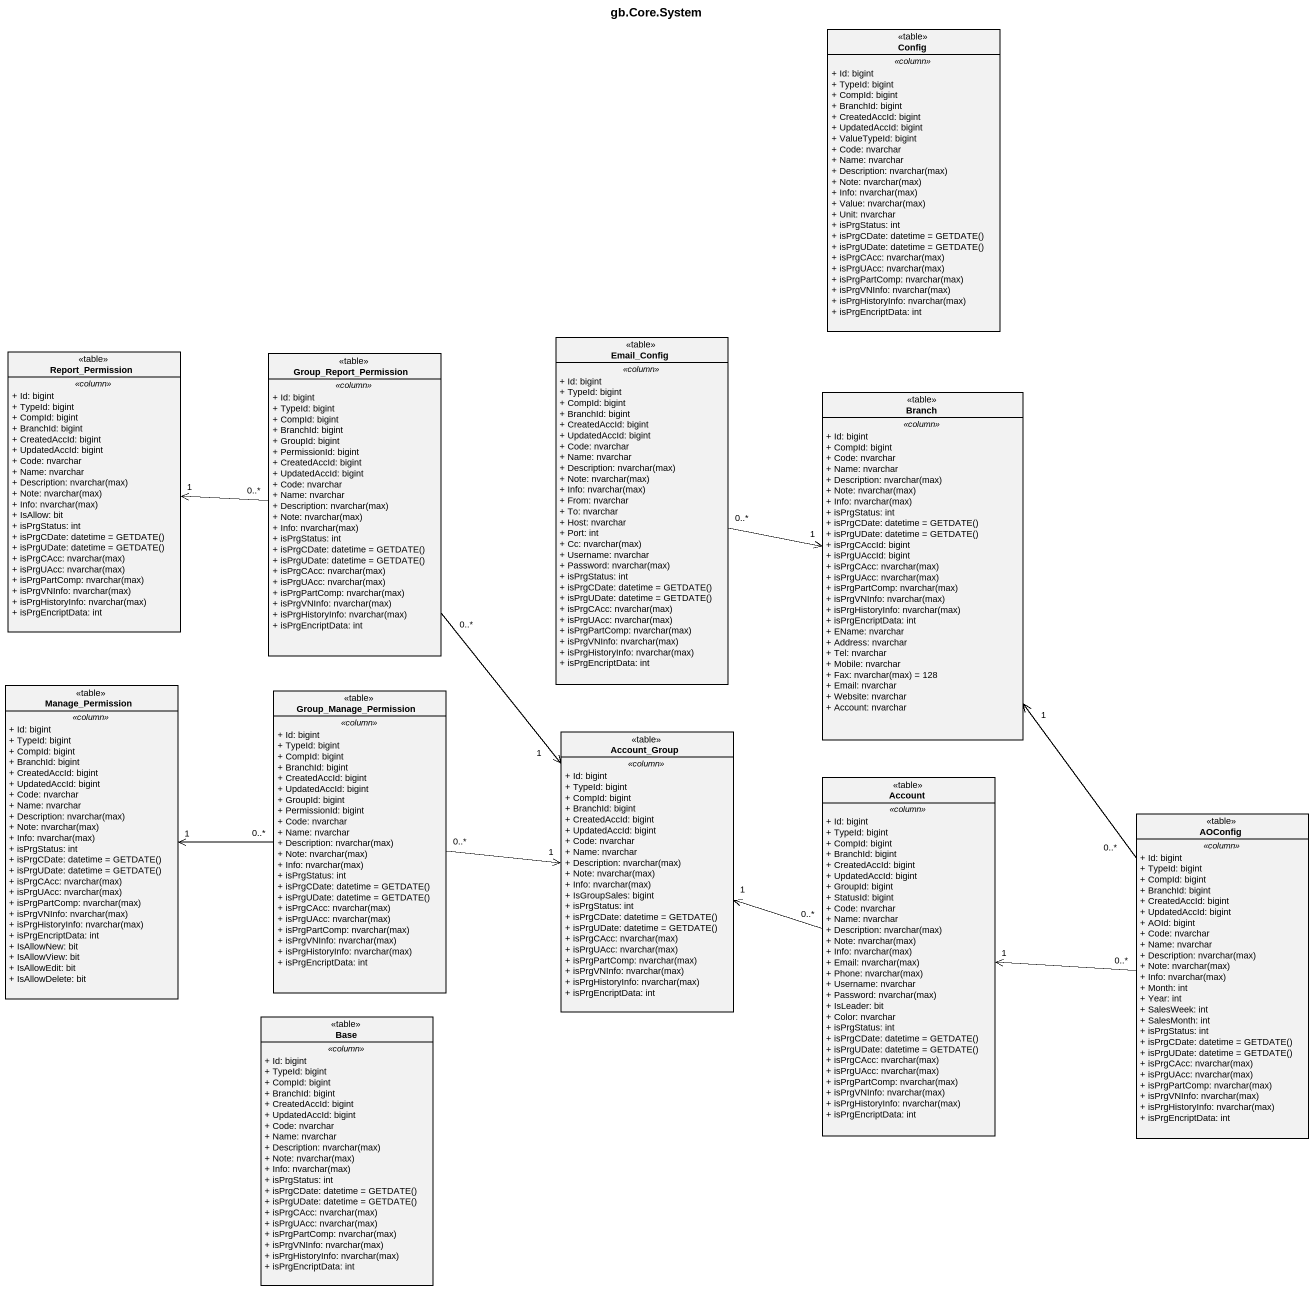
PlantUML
@startuml
title gb.Core.System
hide circle
hide empty members
skinparam classAttributeIconSize 0
class Config <<table>> {
  .. <<column>> ..
  + Id: bigint
  + TypeId: bigint
  + CompId: bigint
  + BranchId: bigint
  + CreatedAccId: bigint
  + UpdatedAccId: bigint
  + ValueTypeId: bigint
  + Code: nvarchar
  + Name: nvarchar
  {field} + Description: nvarchar(max)
  {field} + Note: nvarchar(max)
  {field} + Info: nvarchar(max)
  {field} + Value: nvarchar(max)
  + Unit: nvarchar
  + isPrgStatus: int
  {field} + isPrgCDate: datetime = GETDATE()
  {field} + isPrgUDate: datetime = GETDATE()
  {field} + isPrgCAcc: nvarchar(max)
  {field} + isPrgUAcc: nvarchar(max)
  {field} + isPrgPartComp: nvarchar(max)
  {field} + isPrgVNInfo: nvarchar(max)
  {field} + isPrgHistoryInfo: nvarchar(max)
  + isPrgEncriptData: int
}
class Report_Permission <<table>> {
  .. <<column>> ..
  + Id: bigint
  + TypeId: bigint
  + CompId: bigint
  + BranchId: bigint
  + CreatedAccId: bigint
  + UpdatedAccId: bigint
  + Code: nvarchar
  + Name: nvarchar
  {field} + Description: nvarchar(max)
  {field} + Note: nvarchar(max)
  {field} + Info: nvarchar(max)
  + IsAllow: bit
  + isPrgStatus: int
  {field} + isPrgCDate: datetime = GETDATE()
  {field} + isPrgUDate: datetime = GETDATE()
  {field} + isPrgCAcc: nvarchar(max)
  {field} + isPrgUAcc: nvarchar(max)
  {field} + isPrgPartComp: nvarchar(max)
  {field} + isPrgVNInfo: nvarchar(max)
  {field} + isPrgHistoryInfo: nvarchar(max)
  + isPrgEncriptData: int
}
class Group_Report_Permission <<table>> {
  .. <<column>> ..
  + Id: bigint
  + TypeId: bigint
  + CompId: bigint
  + BranchId: bigint
  + GroupId: bigint
  + PermissionId: bigint
  + CreatedAccId: bigint
  + UpdatedAccId: bigint
  + Code: nvarchar
  + Name: nvarchar
  {field} + Description: nvarchar(max)
  {field} + Note: nvarchar(max)
  {field} + Info: nvarchar(max)
  + isPrgStatus: int
  {field} + isPrgCDate: datetime = GETDATE()
  {field} + isPrgUDate: datetime = GETDATE()
  {field} + isPrgCAcc: nvarchar(max)
  {field} + isPrgUAcc: nvarchar(max)
  {field} + isPrgPartComp: nvarchar(max)
  {field} + isPrgVNInfo: nvarchar(max)
  {field} + isPrgHistoryInfo: nvarchar(max)
  + isPrgEncriptData: int
}
class Email_Config <<table>> {
  .. <<column>> ..
  + Id: bigint
  + TypeId: bigint
  + CompId: bigint
  + BranchId: bigint
  + CreatedAccId: bigint
  + UpdatedAccId: bigint
  + Code: nvarchar
  + Name: nvarchar
  {field} + Description: nvarchar(max)
  {field} + Note: nvarchar(max)
  {field} + Info: nvarchar(max)
  + From: nvarchar
  + To: nvarchar
  + Host: nvarchar
  + Port: int
  {field} + Cc: nvarchar(max)
  + Username: nvarchar
  {field} + Password: nvarchar(max)
  + isPrgStatus: int
  {field} + isPrgCDate: datetime = GETDATE()
  {field} + isPrgUDate: datetime = GETDATE()
  {field} + isPrgCAcc: nvarchar(max)
  {field} + isPrgUAcc: nvarchar(max)
  {field} + isPrgPartComp: nvarchar(max)
  {field} + isPrgVNInfo: nvarchar(max)
  {field} + isPrgHistoryInfo: nvarchar(max)
  + isPrgEncriptData: int
}
class Branch <<table>> {
  .. <<column>> ..
  + Id: bigint
  + CompId: bigint
  + Code: nvarchar
  + Name: nvarchar
  {field} + Description: nvarchar(max)
  {field} + Note: nvarchar(max)
  {field} + Info: nvarchar(max)
  + isPrgStatus: int
  {field} + isPrgCDate: datetime = GETDATE()
  {field} + isPrgUDate: datetime = GETDATE()
  + isPrgCAccId: bigint
  + isPrgUAccId: bigint
  {field} + isPrgCAcc: nvarchar(max)
  {field} + isPrgUAcc: nvarchar(max)
  {field} + isPrgPartComp: nvarchar(max)
  {field} + isPrgVNInfo: nvarchar(max)
  {field} + isPrgHistoryInfo: nvarchar(max)
  + isPrgEncriptData: int
  + EName: nvarchar
  + Address: nvarchar
  + Tel: nvarchar
  + Mobile: nvarchar
  {field} + Fax: nvarchar(max) = 128
  + Email: nvarchar
  + Website: nvarchar
  + Account: nvarchar
}
class Manage_Permission <<table>> {
  .. <<column>> ..
  + Id: bigint
  + TypeId: bigint
  + CompId: bigint
  + BranchId: bigint
  + CreatedAccId: bigint
  + UpdatedAccId: bigint
  + Code: nvarchar
  + Name: nvarchar
  {field} + Description: nvarchar(max)
  {field} + Note: nvarchar(max)
  {field} + Info: nvarchar(max)
  + isPrgStatus: int
  {field} + isPrgCDate: datetime = GETDATE()
  {field} + isPrgUDate: datetime = GETDATE()
  {field} + isPrgCAcc: nvarchar(max)
  {field} + isPrgUAcc: nvarchar(max)
  {field} + isPrgPartComp: nvarchar(max)
  {field} + isPrgVNInfo: nvarchar(max)
  {field} + isPrgHistoryInfo: nvarchar(max)
  + isPrgEncriptData: int
  + IsAllowNew: bit
  + IsAllowView: bit
  + IsAllowEdit: bit
  + IsAllowDelete: bit
}
class Group_Manage_Permission <<table>> {
  .. <<column>> ..
  + Id: bigint
  + TypeId: bigint
  + CompId: bigint
  + BranchId: bigint
  + CreatedAccId: bigint
  + UpdatedAccId: bigint
  + GroupId: bigint
  + PermissionId: bigint
  + Code: nvarchar
  + Name: nvarchar
  {field} + Description: nvarchar(max)
  {field} + Note: nvarchar(max)
  {field} + Info: nvarchar(max)
  + isPrgStatus: int
  {field} + isPrgCDate: datetime = GETDATE()
  {field} + isPrgUDate: datetime = GETDATE()
  {field} + isPrgCAcc: nvarchar(max)
  {field} + isPrgUAcc: nvarchar(max)
  {field} + isPrgPartComp: nvarchar(max)
  {field} + isPrgVNInfo: nvarchar(max)
  {field} + isPrgHistoryInfo: nvarchar(max)
  + isPrgEncriptData: int
}
class Account_Group <<table>> {
  .. <<column>> ..
  + Id: bigint
  + TypeId: bigint
  + CompId: bigint
  + BranchId: bigint
  + CreatedAccId: bigint
  + UpdatedAccId: bigint
  + Code: nvarchar
  + Name: nvarchar
  {field} + Description: nvarchar(max)
  {field} + Note: nvarchar(max)
  {field} + Info: nvarchar(max)
  + IsGroupSales: bigint
  + isPrgStatus: int
  {field} + isPrgCDate: datetime = GETDATE()
  {field} + isPrgUDate: datetime = GETDATE()
  {field} + isPrgCAcc: nvarchar(max)
  {field} + isPrgUAcc: nvarchar(max)
  {field} + isPrgPartComp: nvarchar(max)
  {field} + isPrgVNInfo: nvarchar(max)
  {field} + isPrgHistoryInfo: nvarchar(max)
  + isPrgEncriptData: int
}
class Account <<table>> {
  .. <<column>> ..
  + Id: bigint
  + TypeId: bigint
  + CompId: bigint
  + BranchId: bigint
  + CreatedAccId: bigint
  + UpdatedAccId: bigint
  + GroupId: bigint
  + StatusId: bigint
  + Code: nvarchar
  + Name: nvarchar
  {field} + Description: nvarchar(max)
  {field} + Note: nvarchar(max)
  {field} + Info: nvarchar(max)
  {field} + Email: nvarchar(max)
  {field} + Phone: nvarchar(max)
  + Username: nvarchar
  {field} + Password: nvarchar(max)
  + IsLeader: bit
  + Color: nvarchar
  + isPrgStatus: int
  {field} + isPrgCDate: datetime = GETDATE()
  {field} + isPrgUDate: datetime = GETDATE()
  {field} + isPrgCAcc: nvarchar(max)
  {field} + isPrgUAcc: nvarchar(max)
  {field} + isPrgPartComp: nvarchar(max)
  {field} + isPrgVNInfo: nvarchar(max)
  {field} + isPrgHistoryInfo: nvarchar(max)
  + isPrgEncriptData: int
}
class AOConfig <<table>> {
  .. <<column>> ..
  + Id: bigint
  + TypeId: bigint
  + CompId: bigint
  + BranchId: bigint
  + CreatedAccId: bigint
  + UpdatedAccId: bigint
  + AOId: bigint
  + Code: nvarchar
  + Name: nvarchar
  {field} + Description: nvarchar(max)
  {field} + Note: nvarchar(max)
  {field} + Info: nvarchar(max)
  + Month: int
  + Year: int
  + SalesWeek: int
  + SalesMonth: int
  + isPrgStatus: int
  {field} + isPrgCDate: datetime = GETDATE()
  {field} + isPrgUDate: datetime = GETDATE()
  {field} + isPrgCAcc: nvarchar(max)
  {field} + isPrgUAcc: nvarchar(max)
  {field} + isPrgPartComp: nvarchar(max)
  {field} + isPrgVNInfo: nvarchar(max)
  {field} + isPrgHistoryInfo: nvarchar(max)
  + isPrgEncriptData: int
}
class Base <<table>> {
  .. <<column>> ..
  + Id: bigint
  + TypeId: bigint
  + CompId: bigint
  + BranchId: bigint
  + CreatedAccId: bigint
  + UpdatedAccId: bigint
  + Code: nvarchar
  + Name: nvarchar
  {field} + Description: nvarchar(max)
  {field} + Note: nvarchar(max)
  {field} + Info: nvarchar(max)
  + isPrgStatus: int
  {field} + isPrgCDate: datetime = GETDATE()
  {field} + isPrgUDate: datetime = GETDATE()
  {field} + isPrgCAcc: nvarchar(max)
  {field} + isPrgUAcc: nvarchar(max)
  {field} + isPrgPartComp: nvarchar(max)
  {field} + isPrgVNInfo: nvarchar(max)
  {field} + isPrgHistoryInfo: nvarchar(max)
  + isPrgEncriptData: int
}
Group_Report_Permission "0..*" -left-> "1" Report_Permission
Group_Report_Permission "0..*" --> "1" Account_Group
Email_Config "0..*" -right-> "1" Branch
Group_Manage_Permission "0..*" -left-> "1" Manage_Permission
Group_Manage_Permission "0..*" -right-> "1" Account_Group
Account "0..*" -left-> "1" Account_Group
AOConfig "0..*" -up-> "1" Branch
AOConfig "0..*" -left-> "1" Account
@enduml
